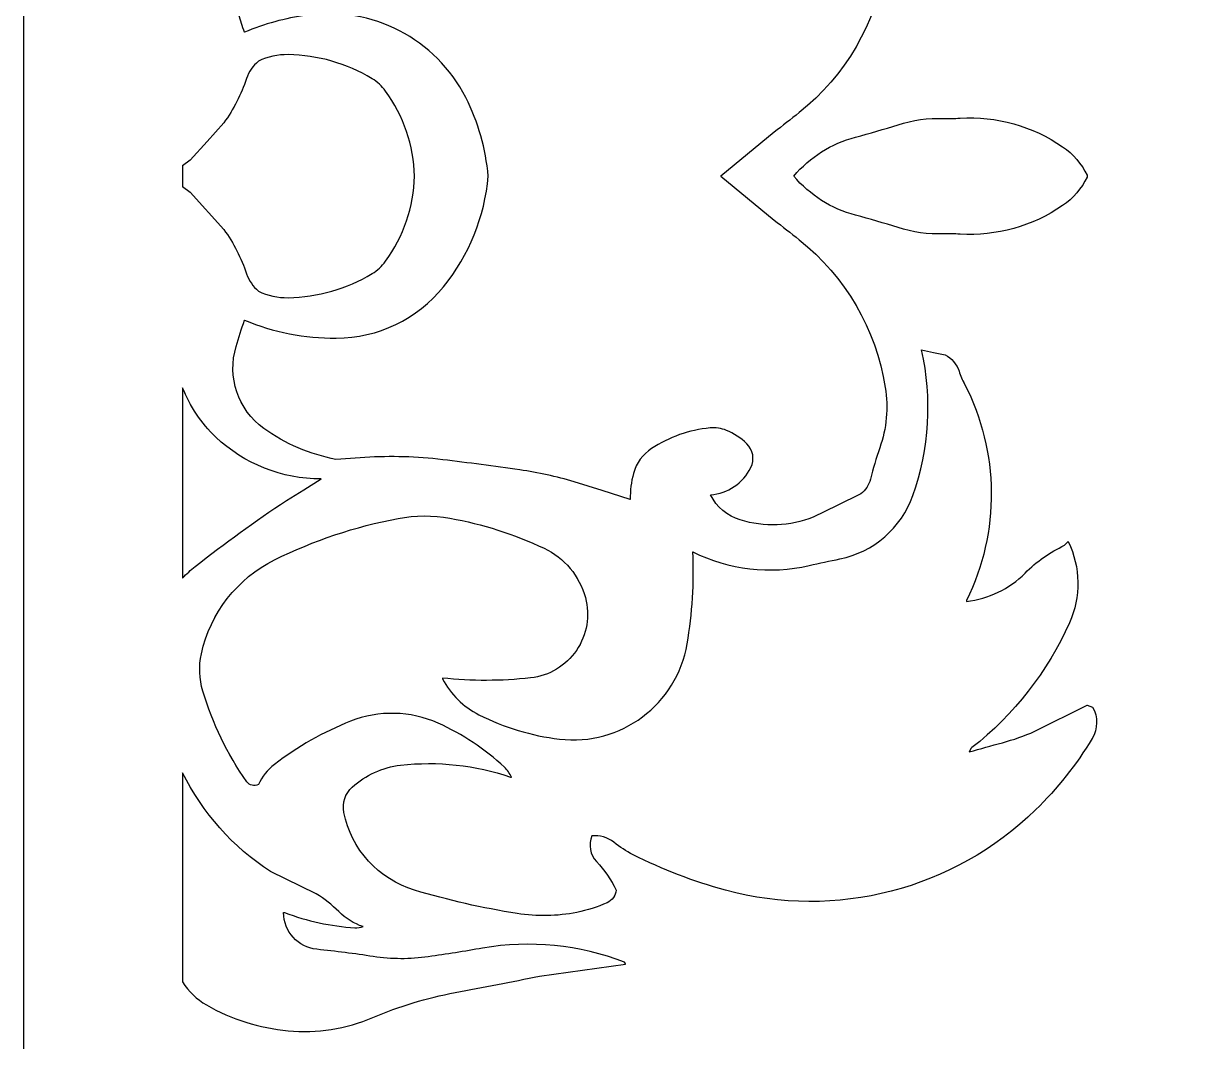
# Model space of a CAD drawing. Header units: centimetres. Extents: x -9.2 to 7.1, y -14.1 to 13.9.
# Drawn here: x -9.178 to -5.498, y -2.823 to 0.384 of the extents above; entities that cross this region are included whole.
import ezdxf

# ---------------------------------------------------------------- set-up
doc = ezdxf.new("R2010")
doc.units = ezdxf.units.CM
doc.header["$MEASUREMENT"] = 0
doc.layers.add('layer 1', color=7, linetype='Continuous')

msp = doc.modelspace()

# ---------------------------------------------------------------- linework, layer by layer
at = {"layer": 'layer 1', "color": 177}
for points, knots in [([(-9.17793, 13.91214), (-9.17793, 13.91214), (-1.81724, 13.91214), (-1.81724, 13.91214), (-1.81724, 13.91214), (-1.81724, 13.91214), (-1.81724, -14.10717), (-1.81724, -14.10717), (-1.81724, -14.10717), (-1.81724, -14.10717), (-9.17793, -14.10717), (-9.17793, -14.10717), (-9.17793, -14.10717), (-9.17793, -14.10717), (-9.17793, 13.91214), (-9.17793, 13.91214)], [0, 0, 0, 0, 0.2, 0.2, 0.2, 0.2, 0.4, 0.4, 0.4, 0.4, 0.6, 0.6, 0.6, 0.6, 1, 1, 1, 1]), ([(-7.71354, -0.09752), (-7.72456, -0.22491), (-7.77351, -0.34613), (-7.854, -0.44548), (-7.854, -0.44548), (-7.93668, -0.54756), (-8.06094, -0.60714), (-8.19231, -0.60777), (-8.19231, -0.60777), (-8.29157, -0.60824), (-8.38996, -0.58882), (-8.48161, -0.5507), (-8.48161, -0.5507), (-8.49043, -0.57832), (-8.49907, -0.60602), (-8.50752, -0.63377), (-8.50752, -0.63377), (-8.53669, -0.72952), (-8.50178, -0.83312), (-8.42053, -0.8916), (-8.42053, -0.8916), (-8.3528, -0.94036), (-8.27522, -0.97367), (-8.19321, -0.98918), (-8.19321, -0.98918), (-8.19321, -0.98918), (-8.1476, -0.98623), (-8.1476, -0.98623), (-8.1476, -0.98623), (-8.1476, -0.98623), (-8.10199, -0.98329), (-8.10199, -0.98329), (-8.10199, -0.98329), (-8.02028, -0.97809), (-7.93826, -0.98044), (-7.85699, -0.99028), (-7.85699, -0.99028), (-7.77587, -1.00011), (-7.69488, -1.01078), (-7.61399, -1.02232), (-7.61399, -1.02232), (-7.55607, -1.03057), (-7.49885, -1.0431), (-7.4428, -1.0598), (-7.4428, -1.0598), (-7.4428, -1.0598), (-7.35451, -1.08775), (-7.35451, -1.08775), (-7.35451, -1.08775), (-7.35451, -1.08775), (-7.26622, -1.11571), (-7.26622, -1.11571), (-7.26622, -1.11571), (-7.26668, -1.08789), (-7.26316, -1.06014), (-7.25578, -1.03333), (-7.25578, -1.03333), (-7.24693, -1.00121), (-7.22669, -0.97338), (-7.19885, -0.95507), (-7.19885, -0.95507), (-7.14364, -0.91878), (-7.08037, -0.89656), (-7.01461, -0.89037), (-7.01461, -0.89037), (-6.99709, -0.88871), (-6.97941, -0.89132), (-6.96312, -0.89794), (-6.96312, -0.89794), (-6.93927, -0.90763), (-6.91753, -0.92185), (-6.89912, -0.93981), (-6.89912, -0.93981), (-6.87893, -0.95946), (-6.87376, -0.98994), (-6.88628, -1.01518), (-6.88628, -1.01518), (-6.91054, -1.06407), (-6.95874, -1.09665), (-7.01314, -1.101), (-7.01314, -1.101), (-6.99402, -1.1391), (-6.96016, -1.1677), (-6.91936, -1.18013), (-6.91936, -1.18013), (-6.84392, -1.20311), (-6.76298, -1.20013), (-6.68944, -1.17162), (-6.68944, -1.17162), (-6.68944, -1.17162), (-6.61439, -1.13483), (-6.61439, -1.13483), (-6.61439, -1.13483), (-6.61439, -1.13483), (-6.53934, -1.09804), (-6.53934, -1.09804), (-6.53934, -1.09804), (-6.52465, -1.08626), (-6.51422, -1.07003), (-6.50964, -1.05177), (-6.50964, -1.05177), (-6.50128, -1.01844), (-6.49139, -0.98551), (-6.48002, -0.95308), (-6.48002, -0.95308), (-6.45861, -0.89197), (-6.45271, -0.82653), (-6.46284, -0.76258), (-6.46284, -0.76258), (-6.49192, -0.57912), (-6.58856, -0.41331), (-6.73392, -0.29768), (-6.73392, -0.29768), (-6.76011, -0.27683), (-6.78649, -0.25622), (-6.81303, -0.23583), (-6.81303, -0.23583), (-6.81303, -0.23583), (-6.8969, -0.16668), (-6.8969, -0.16668), (-6.8969, -0.16668), (-6.8969, -0.16668), (-6.98077, -0.09752), (-6.98077, -0.09752), (-6.98077, -0.09752), (-6.98077, -0.09752), (-6.81303, 0.04078), (-6.81303, 0.04078), (-6.81303, 0.04078), (-6.78648, 0.06116), (-6.76011, 0.08178), (-6.73392, 0.10262), (-6.73392, 0.10262), (-6.58858, 0.2183), (-6.49189, 0.38408), (-6.46284, 0.56753), (-6.46284, 0.56753), (-6.46218, 0.57168), (-6.46161, 0.57585), (-6.46109, 0.58001), (-6.46109, 0.58001), (-6.45356, 0.63998), (-6.46, 0.7009), (-6.48002, 0.75803), (-6.48002, 0.75803), (-6.49139, 0.79046), (-6.50128, 0.82341), (-6.50965, 0.85674), (-6.50965, 0.85674), (-6.51423, 0.87499), (-6.52465, 0.89123), (-6.53934, 0.90301), (-6.53934, 0.90301), (-6.53934, 0.90301), (-6.68944, 0.97657), (-6.68944, 0.97657), (-6.68944, 0.97657), (-6.74278, 0.99723), (-6.80003, 1.00452), (-6.85623, 0.99818), (-6.85623, 0.99818), (-6.87752, 0.99577), (-6.89864, 0.9914), (-6.91936, 0.98508), (-6.91936, 0.98508), (-6.96015, 0.97264), (-6.99404, 0.94406), (-7.01314, 0.90594), (-7.01314, 0.90594), (-6.95874, 0.90162), (-6.91057, 0.86901), (-6.88628, 0.82014), (-6.88628, 0.82014), (-6.87373, 0.7949), (-6.87894, 0.76443), (-6.89912, 0.74475), (-6.89912, 0.74475), (-6.94133, 0.70359), (-7.00138, 0.68627), (-7.05905, 0.69854), (-7.05905, 0.69854), (-7.11402, 0.71024), (-7.16561, 0.73442), (-7.20981, 0.76914), (-7.20981, 0.76914), (-7.23213, 0.78667), (-7.24824, 0.81092), (-7.25578, 0.83829), (-7.25578, 0.83829), (-7.26316, 0.8651), (-7.26668, 0.89284), (-7.26622, 0.92065), (-7.26622, 0.92065), (-7.26622, 0.92065), (-7.35451, 0.8927), (-7.35451, 0.8927), (-7.35451, 0.8927), (-7.35451, 0.8927), (-7.4428, 0.86475), (-7.4428, 0.86475), (-7.4428, 0.86475), (-7.49885, 0.84805), (-7.55607, 0.83552), (-7.61399, 0.82727), (-7.61399, 0.82727), (-7.69488, 0.81574), (-7.77587, 0.80506), (-7.85699, 0.79524), (-7.85699, 0.79524), (-7.93826, 0.78539), (-8.02028, 0.78305), (-8.10199, 0.78823), (-8.10199, 0.78823), (-8.10199, 0.78823), (-8.1476, 0.79118), (-8.1476, 0.79118), (-8.1476, 0.79118), (-8.1476, 0.79118), (-8.19321, 0.79412), (-8.19321, 0.79412), (-8.19321, 0.79412), (-8.25208, 0.78299), (-8.30918, 0.764), (-8.363, 0.73767), (-8.363, 0.73767), (-8.48407, 0.67837), (-8.54258, 0.53883), (-8.49971, 0.41101), (-8.49971, 0.41101), (-8.49354, 0.39261), (-8.48751, 0.37416), (-8.48161, 0.35567), (-8.48161, 0.35567), (-8.41883, 0.38178), (-8.35301, 0.39993), (-8.28573, 0.40969), (-8.28573, 0.40969), (-8.08019, 0.43957), (-7.87835, 0.33482), (-7.78418, 0.14971), (-7.78418, 0.14971), (-7.74499, 0.0726), (-7.72101, -0.01135), (-7.71354, -0.09752)], [0, 0, 0, 0, 0.016129, 0.016129, 0.016129, 0.016129, 0.0322581, 0.0322581, 0.0322581, 0.0322581, 0.0483871, 0.0483871, 0.0483871, 0.0483871, 0.0645161, 0.0645161, 0.0645161, 0.0645161, 0.0806452, 0.0806452, 0.0806452, 0.0806452, 0.0967742, 0.0967742, 0.0967742, 0.0967742, 0.1129032, 0.1129032, 0.1129032, 0.1129032, 0.1290323, 0.1290323, 0.1290323, 0.1290323, 0.1451613, 0.1451613, 0.1451613, 0.1451613, 0.1612903, 0.1612903, 0.1612903, 0.1612903, 0.1774194, 0.1774194, 0.1774194, 0.1774194, 0.1935484, 0.1935484, 0.1935484, 0.1935484, 0.2096774, 0.2096774, 0.2096774, 0.2096774, 0.2258065, 0.2258065, 0.2258065, 0.2258065, 0.2419355, 0.2419355, 0.2419355, 0.2419355, 0.2580645, 0.2580645, 0.2580645, 0.2580645, 0.2741935, 0.2741935, 0.2741935, 0.2741935, 0.2903226, 0.2903226, 0.2903226, 0.2903226, 0.3064516, 0.3064516, 0.3064516, 0.3064516, 0.3225806, 0.3225806, 0.3225806, 0.3225806, 0.3387097, 0.3387097, 0.3387097, 0.3387097, 0.3548387, 0.3548387, 0.3548387, 0.3548387, 0.3709677, 0.3709677, 0.3709677, 0.3709677, 0.3870968, 0.3870968, 0.3870968, 0.3870968, 0.4032258, 0.4032258, 0.4032258, 0.4032258, 0.4193548, 0.4193548, 0.4193548, 0.4193548, 0.4354839, 0.4354839, 0.4354839, 0.4354839, 0.4516129, 0.4516129, 0.4516129, 0.4516129, 0.4677419, 0.4677419, 0.4677419, 0.4677419, 0.483871, 0.483871, 0.483871, 0.483871, 0.5, 0.5, 0.5, 0.5, 0.516129, 0.516129, 0.516129, 0.516129, 0.5322581, 0.5322581, 0.5322581, 0.5322581, 0.5483871, 0.5483871, 0.5483871, 0.5483871, 0.5645161, 0.5645161, 0.5645161, 0.5645161, 0.5806452, 0.5806452, 0.5806452, 0.5806452, 0.5967742, 0.5967742, 0.5967742, 0.5967742, 0.6129032, 0.6129032, 0.6129032, 0.6129032, 0.6290323, 0.6290323, 0.6290323, 0.6290323, 0.6451613, 0.6451613, 0.6451613, 0.6451613, 0.6612903, 0.6612903, 0.6612903, 0.6612903, 0.6774194, 0.6774194, 0.6774194, 0.6774194, 0.6935484, 0.6935484, 0.6935484, 0.6935484, 0.7096774, 0.7096774, 0.7096774, 0.7096774, 0.7258065, 0.7258065, 0.7258065, 0.7258065, 0.7419355, 0.7419355, 0.7419355, 0.7419355, 0.7580645, 0.7580645, 0.7580645, 0.7580645, 0.7741935, 0.7741935, 0.7741935, 0.7741935, 0.7903226, 0.7903226, 0.7903226, 0.7903226, 0.8064516, 0.8064516, 0.8064516, 0.8064516, 0.8225806, 0.8225806, 0.8225806, 0.8225806, 0.8387097, 0.8387097, 0.8387097, 0.8387097, 0.8548387, 0.8548387, 0.8548387, 0.8548387, 0.8709677, 0.8709677, 0.8709677, 0.8709677, 0.8870968, 0.8870968, 0.8870968, 0.8870968, 0.9032258, 0.9032258, 0.9032258, 0.9032258, 0.9193548, 0.9193548, 0.9193548, 0.9193548, 0.9354839, 0.9354839, 0.9354839, 0.9354839, 0.9516129, 0.9516129, 0.9516129, 0.9516129, 0.9677419, 0.9677419, 0.9677419, 0.9677419, 1, 1, 1, 1]), ([(-8.67611, -0.12995), (-8.67611, -0.12995), (-8.67611, -0.06509), (-8.67611, -0.06509), (-8.67611, -0.06509), (-8.67611, -0.06509), (-8.65229, -0.04749), (-8.65229, -0.04749), (-8.65229, -0.04749), (-8.65229, -0.04749), (-8.59932, 0.01137), (-8.59932, 0.01137), (-8.59932, 0.01137), (-8.59932, 0.01137), (-8.54636, 0.07021), (-8.54636, 0.07021), (-8.54636, 0.07021), (-8.51595, 0.11307), (-8.49181, 0.16007), (-8.47473, 0.20977), (-8.47473, 0.20977), (-8.46743, 0.23101), (-8.45457, 0.24987), (-8.43747, 0.26445), (-8.43747, 0.26445), (-8.40825, 0.27846), (-8.37619, 0.28552), (-8.34378, 0.28505), (-8.34378, 0.28505), (-8.25046, 0.28372), (-8.15921, 0.25759), (-8.07932, 0.20934), (-8.07932, 0.20934), (-8.06276, 0.19933), (-8.04836, 0.18614), (-8.03696, 0.17052), (-8.03696, 0.17052), (-7.98003, 0.09252), (-7.94832, -0.00098), (-7.94602, -0.09752), (-7.94602, -0.09752), (-7.94831, -0.19407), (-7.98004, -0.28755), (-8.03696, -0.36557), (-8.03696, -0.36557), (-8.04836, -0.38118), (-8.06276, -0.39438), (-8.07932, -0.40439), (-8.07932, -0.40439), (-8.15919, -0.45263), (-8.25042, -0.47875), (-8.34373, -0.48011), (-8.34373, -0.48011), (-8.37615, -0.48058), (-8.40823, -0.47352), (-8.43747, -0.45946), (-8.43747, -0.45946), (-8.45444, -0.44502), (-8.46723, -0.42628), (-8.47448, -0.4052), (-8.47448, -0.4052), (-8.49164, -0.35538), (-8.51585, -0.30824), (-8.54636, -0.26527), (-8.54636, -0.26527), (-8.54636, -0.26527), (-8.65229, -0.14756), (-8.65229, -0.14756), (-8.65229, -0.14756), (-8.65229, -0.14756), (-8.67611, -0.12995), (-8.67611, -0.12995)], [0, 0, 0, 0, 0.0526316, 0.0526316, 0.0526316, 0.0526316, 0.1052632, 0.1052632, 0.1052632, 0.1052632, 0.1578947, 0.1578947, 0.1578947, 0.1578947, 0.2105263, 0.2105263, 0.2105263, 0.2105263, 0.2631579, 0.2631579, 0.2631579, 0.2631579, 0.3157895, 0.3157895, 0.3157895, 0.3157895, 0.3684211, 0.3684211, 0.3684211, 0.3684211, 0.4210526, 0.4210526, 0.4210526, 0.4210526, 0.4736842, 0.4736842, 0.4736842, 0.4736842, 0.5263158, 0.5263158, 0.5263158, 0.5263158, 0.5789474, 0.5789474, 0.5789474, 0.5789474, 0.6315789, 0.6315789, 0.6315789, 0.6315789, 0.6842105, 0.6842105, 0.6842105, 0.6842105, 0.7368421, 0.7368421, 0.7368421, 0.7368421, 0.7894737, 0.7894737, 0.7894737, 0.7894737, 0.8421053, 0.8421053, 0.8421053, 0.8421053, 0.8947368, 0.8947368, 0.8947368, 0.8947368, 1, 1, 1, 1]), ([(-6.75123, -0.09752), (-6.70026, -0.1573), (-6.63232, -0.20011), (-6.55639, -0.22028), (-6.55639, -0.22028), (-6.51145, -0.23222), (-6.46681, -0.24528), (-6.42251, -0.25944), (-6.42251, -0.25944), (-6.37614, -0.27427), (-6.32759, -0.28101), (-6.27895, -0.27937), (-6.27895, -0.27937), (-6.26167, -0.2788), (-6.24439, -0.27903), (-6.22714, -0.28007), (-6.22714, -0.28007), (-6.11236, -0.287), (-5.99863, -0.25535), (-5.90397, -0.19008), (-5.90397, -0.19008), (-5.87102, -0.16737), (-5.84457, -0.1365), (-5.82719, -0.10045), (-5.82719, -0.10045), (-5.82719, -0.10045), (-5.82719, -0.09899), (-5.82719, -0.09899), (-5.82719, -0.09899), (-5.82719, -0.09899), (-5.82719, -0.09752), (-5.82719, -0.09752), (-5.82719, -0.09752), (-5.82719, -0.09752), (-5.82719, -0.09604), (-5.82719, -0.09604), (-5.82719, -0.09604), (-5.82719, -0.09604), (-5.82719, -0.09458), (-5.82719, -0.09458), (-5.82719, -0.09458), (-5.84457, -0.05854), (-5.87102, -0.02766), (-5.90397, -0.00496), (-5.90397, -0.00496), (-5.99864, 0.06029), (-6.11237, 0.09197), (-6.22715, 0.08502), (-6.22715, 0.08502), (-6.24439, 0.08398), (-6.26168, 0.08375), (-6.27895, 0.08433), (-6.27895, 0.08433), (-6.32759, 0.08596), (-6.37614, 0.07922), (-6.42251, 0.0644), (-6.42251, 0.0644), (-6.46681, 0.05023), (-6.51145, 0.03717), (-6.55639, 0.02523), (-6.55639, 0.02523), (-6.63232, 0.00505), (-6.70026, -0.03774), (-6.75123, -0.09752)], [0, 0, 0, 0, 0.0588235, 0.0588235, 0.0588235, 0.0588235, 0.1176471, 0.1176471, 0.1176471, 0.1176471, 0.1764706, 0.1764706, 0.1764706, 0.1764706, 0.2352941, 0.2352941, 0.2352941, 0.2352941, 0.2941176, 0.2941176, 0.2941176, 0.2941176, 0.3529412, 0.3529412, 0.3529412, 0.3529412, 0.4117647, 0.4117647, 0.4117647, 0.4117647, 0.4705882, 0.4705882, 0.4705882, 0.4705882, 0.5294118, 0.5294118, 0.5294118, 0.5294118, 0.5882353, 0.5882353, 0.5882353, 0.5882353, 0.6470588, 0.6470588, 0.6470588, 0.6470588, 0.7058824, 0.7058824, 0.7058824, 0.7058824, 0.7647059, 0.7647059, 0.7647059, 0.7647059, 0.8235294, 0.8235294, 0.8235294, 0.8235294, 0.8823529, 0.8823529, 0.8823529, 0.8823529, 1, 1, 1, 1]), ([(-6.34807, -0.64488), (-6.31418, -0.79714), (-6.3238, -0.95593), (-6.37579, -1.10301), (-6.37579, -1.10301), (-6.41194, -1.20537), (-6.49936, -1.2812), (-6.60576, -1.30268), (-6.60576, -1.30268), (-6.63793, -1.30916), (-6.67, -1.31609), (-6.70198, -1.32346), (-6.70198, -1.32346), (-6.8256, -1.35198), (-6.95536, -1.33676), (-7.06906, -1.28048), (-7.06906, -1.28048), (-7.06447, -1.37727), (-7.07037, -1.47428), (-7.08666, -1.56978), (-7.08666, -1.56978), (-7.11917, -1.76095), (-7.29626, -1.89299), (-7.48881, -1.8701), (-7.48881, -1.8701), (-7.57729, -1.85954), (-7.66325, -1.83352), (-7.74273, -1.79326), (-7.74273, -1.79326), (-7.79172, -1.76846), (-7.83187, -1.72914), (-7.85773, -1.68071), (-7.85773, -1.68071), (-7.85773, -1.68071), (-7.85773, -1.67924), (-7.85773, -1.67924), (-7.85773, -1.67924), (-7.85773, -1.67924), (-7.85773, -1.67776), (-7.85773, -1.67776), (-7.85773, -1.67776), (-7.76542, -1.68766), (-7.67232, -1.68755), (-7.58002, -1.67741), (-7.58002, -1.67741), (-7.52151, -1.67092), (-7.46874, -1.63919), (-7.43559, -1.59055), (-7.43559, -1.59055), (-7.40243, -1.5419), (-7.39211, -1.48153), (-7.40747, -1.4247), (-7.40747, -1.4247), (-7.42594, -1.35622), (-7.47353, -1.29936), (-7.53771, -1.26918), (-7.53771, -1.26918), (-7.63198, -1.22482), (-7.73164, -1.19301), (-7.83419, -1.17455), (-7.83419, -1.17455), (-7.88809, -1.16485), (-7.94329, -1.16508), (-7.99711, -1.17522), (-7.99711, -1.17522), (-8.13231, -1.20069), (-8.26334, -1.24462), (-8.38656, -1.3058), (-8.38656, -1.3058), (-8.50425, -1.36426), (-8.589, -1.47286), (-8.61698, -1.60126), (-8.61698, -1.60126), (-8.6255, -1.64036), (-8.62397, -1.68094), (-8.61253, -1.71929), (-8.61253, -1.71929), (-8.58216, -1.82109), (-8.53548, -1.91726), (-8.47428, -2.00409), (-8.47428, -2.00409), (-8.46598, -2.01587), (-8.45031, -2.01977), (-8.43747, -2.01324), (-8.43747, -2.01324), (-8.42589, -1.98854), (-8.40857, -1.96693), (-8.38699, -1.95022), (-8.38699, -1.95022), (-8.31387, -1.89364), (-8.2331, -1.84769), (-8.14711, -1.81372), (-8.14711, -1.81372), (-8.05807, -1.77854), (-7.95855, -1.78077), (-7.87115, -1.81984), (-7.87115, -1.81984), (-7.79446, -1.85414), (-7.72398, -1.90101), (-7.66266, -1.95846), (-7.66266, -1.95846), (-7.65318, -1.96733), (-7.64548, -1.97793), (-7.63995, -1.98969), (-7.63995, -1.98969), (-7.63995, -1.98969), (-7.64143, -1.98969), (-7.64143, -1.98969), (-7.64143, -1.98969), (-7.64143, -1.98969), (-7.64291, -1.98969), (-7.64291, -1.98969), (-7.64291, -1.98969), (-7.75435, -1.95153), (-7.87285, -1.93873), (-7.98988, -1.95219), (-7.98988, -1.95219), (-8.04653, -1.95871), (-8.0997, -1.98277), (-8.14198, -2.02105), (-8.14198, -2.02105), (-8.16419, -2.04117), (-8.17419, -2.07145), (-8.16829, -2.10081), (-8.16829, -2.10081), (-8.14488, -2.21743), (-8.05918, -2.31159), (-7.94524, -2.34569), (-7.94524, -2.34569), (-7.83935, -2.37742), (-7.73147, -2.40202), (-7.6223, -2.41933), (-7.6223, -2.41933), (-7.55988, -2.42923), (-7.49621, -2.428), (-7.43422, -2.41565), (-7.43422, -2.41565), (-7.40139, -2.40911), (-7.36939, -2.39888), (-7.33885, -2.38514), (-7.33885, -2.38514), (-7.32301, -2.37802), (-7.31217, -2.36303), (-7.31036, -2.34576), (-7.31036, -2.34576), (-7.32602, -2.31246), (-7.34693, -2.28191), (-7.37233, -2.25531), (-7.37233, -2.25531), (-7.39279, -2.23389), (-7.39849, -2.20232), (-7.38689, -2.17509), (-7.38689, -2.17509), (-7.36215, -2.17237), (-7.33731, -2.17952), (-7.31781, -2.19498), (-7.31781, -2.19498), (-7.29898, -2.20991), (-7.27875, -2.22296), (-7.2574, -2.23395), (-7.2574, -2.23395), (-7.1643, -2.28094), (-7.06671, -2.31841), (-6.96606, -2.34576), (-6.96606, -2.34576), (-6.6184, -2.4402), (-6.24703, -2.34413), (-5.98904, -2.09268), (-5.98904, -2.09268), (-5.92043, -2.02574), (-5.86064, -1.95036), (-5.81107, -1.86831), (-5.81107, -1.86831), (-5.79269, -1.83788), (-5.7921, -1.79996), (-5.80952, -1.76898), (-5.80952, -1.76898), (-5.80952, -1.76898), (-5.81835, -1.76604), (-5.81835, -1.76604), (-5.81835, -1.76604), (-5.81835, -1.76604), (-5.82719, -1.76309), (-5.82719, -1.76309), (-5.82719, -1.76309), (-5.82719, -1.76309), (-5.99198, -1.84549), (-5.99198, -1.84549), (-5.99198, -1.84549), (-6.02497, -1.86006), (-6.05905, -1.87203), (-6.0939, -1.8813), (-6.0939, -1.8813), (-6.12869, -1.89056), (-6.16338, -1.90021), (-6.19797, -1.91024), (-6.19797, -1.91024), (-6.19797, -1.91024), (-6.19211, -1.89846), (-6.19211, -1.89846), (-6.19211, -1.89846), (-6.19126, -1.89806), (-6.19046, -1.89757), (-6.18972, -1.89699), (-6.18972, -1.89699), (-6.05693, -1.79286), (-5.95152, -1.65803), (-5.88254, -1.50401), (-5.88254, -1.50401), (-5.84598, -1.42234), (-5.84723, -1.32877), (-5.88605, -1.24812), (-5.88605, -1.24812), (-5.88605, -1.24812), (-5.89781, -1.25989), (-5.89781, -1.25989), (-5.89781, -1.25989), (-5.94417, -1.28153), (-5.98633, -1.31115), (-6.0224, -1.34744), (-6.0224, -1.34744), (-6.07192, -1.39725), (-6.13701, -1.42866), (-6.20682, -1.43645), (-6.20682, -1.43645), (-6.20682, -1.43645), (-6.20682, -1.43499), (-6.20682, -1.43499), (-6.20682, -1.43499), (-6.20682, -1.43499), (-6.20682, -1.43352), (-6.20682, -1.43352), (-6.20682, -1.43352), (-6.10065, -1.21823), (-6.1029, -0.96554), (-6.21306, -0.75226), (-6.21306, -0.75226), (-6.21983, -0.73914), (-6.2256, -0.72551), (-6.23029, -0.71149), (-6.23029, -0.71149), (-6.23778, -0.68914), (-6.2536, -0.67054), (-6.27449, -0.65959), (-6.27449, -0.65959), (-6.27449, -0.65959), (-6.31128, -0.65223), (-6.31128, -0.65223), (-6.31128, -0.65223), (-6.31128, -0.65223), (-6.34807, -0.64488), (-6.34807, -0.64488)], [0, 0, 0, 0, 0.015625, 0.015625, 0.015625, 0.015625, 0.03125, 0.03125, 0.03125, 0.03125, 0.046875, 0.046875, 0.046875, 0.046875, 0.0625, 0.0625, 0.0625, 0.0625, 0.078125, 0.078125, 0.078125, 0.078125, 0.09375, 0.09375, 0.09375, 0.09375, 0.109375, 0.109375, 0.109375, 0.109375, 0.125, 0.125, 0.125, 0.125, 0.140625, 0.140625, 0.140625, 0.140625, 0.15625, 0.15625, 0.15625, 0.15625, 0.171875, 0.171875, 0.171875, 0.171875, 0.1875, 0.1875, 0.1875, 0.1875, 0.203125, 0.203125, 0.203125, 0.203125, 0.21875, 0.21875, 0.21875, 0.21875, 0.234375, 0.234375, 0.234375, 0.234375, 0.25, 0.25, 0.25, 0.25, 0.265625, 0.265625, 0.265625, 0.265625, 0.28125, 0.28125, 0.28125, 0.28125, 0.296875, 0.296875, 0.296875, 0.296875, 0.3125, 0.3125, 0.3125, 0.3125, 0.328125, 0.328125, 0.328125, 0.328125, 0.34375, 0.34375, 0.34375, 0.34375, 0.359375, 0.359375, 0.359375, 0.359375, 0.375, 0.375, 0.375, 0.375, 0.390625, 0.390625, 0.390625, 0.390625, 0.40625, 0.40625, 0.40625, 0.40625, 0.421875, 0.421875, 0.421875, 0.421875, 0.4375, 0.4375, 0.4375, 0.4375, 0.453125, 0.453125, 0.453125, 0.453125, 0.46875, 0.46875, 0.46875, 0.46875, 0.484375, 0.484375, 0.484375, 0.484375, 0.5, 0.5, 0.5, 0.5, 0.515625, 0.515625, 0.515625, 0.515625, 0.53125, 0.53125, 0.53125, 0.53125, 0.546875, 0.546875, 0.546875, 0.546875, 0.5625, 0.5625, 0.5625, 0.5625, 0.578125, 0.578125, 0.578125, 0.578125, 0.59375, 0.59375, 0.59375, 0.59375, 0.609375, 0.609375, 0.609375, 0.609375, 0.625, 0.625, 0.625, 0.625, 0.640625, 0.640625, 0.640625, 0.640625, 0.65625, 0.65625, 0.65625, 0.65625, 0.671875, 0.671875, 0.671875, 0.671875, 0.6875, 0.6875, 0.6875, 0.6875, 0.703125, 0.703125, 0.703125, 0.703125, 0.71875, 0.71875, 0.71875, 0.71875, 0.734375, 0.734375, 0.734375, 0.734375, 0.75, 0.75, 0.75, 0.75, 0.765625, 0.765625, 0.765625, 0.765625, 0.78125, 0.78125, 0.78125, 0.78125, 0.796875, 0.796875, 0.796875, 0.796875, 0.8125, 0.8125, 0.8125, 0.8125, 0.828125, 0.828125, 0.828125, 0.828125, 0.84375, 0.84375, 0.84375, 0.84375, 0.859375, 0.859375, 0.859375, 0.859375, 0.875, 0.875, 0.875, 0.875, 0.890625, 0.890625, 0.890625, 0.890625, 0.90625, 0.90625, 0.90625, 0.90625, 0.921875, 0.921875, 0.921875, 0.921875, 0.9375, 0.9375, 0.9375, 0.9375, 0.953125, 0.953125, 0.953125, 0.953125, 0.96875, 0.96875, 0.96875, 0.96875, 1, 1, 1, 1]), ([(-8.67611, -1.36304), (-8.67611, -1.36304), (-8.67611, -0.76386), (-8.67611, -0.76386), (-8.67611, -0.76386), (-8.6533, -0.82201), (-8.61788, -0.87518), (-8.57153, -0.91912), (-8.57153, -0.91912), (-8.48213, -1.0039), (-8.3635, -1.05114), (-8.24029, -1.05096), (-8.24029, -1.05096), (-8.24029, -1.05096), (-8.29473, -1.08481), (-8.29473, -1.08481), (-8.29473, -1.08481), (-8.29473, -1.08481), (-8.34918, -1.11865), (-8.34918, -1.11865), (-8.34918, -1.11865), (-8.4477, -1.18402), (-8.54357, -1.25331), (-8.63655, -1.32632), (-8.63655, -1.32632), (-8.65084, -1.33754), (-8.66404, -1.34983), (-8.67611, -1.36304)], [0, 0, 0, 0, 0.125, 0.125, 0.125, 0.125, 0.25, 0.25, 0.25, 0.25, 0.375, 0.375, 0.375, 0.375, 0.5, 0.5, 0.5, 0.5, 0.625, 0.625, 0.625, 0.625, 0.75, 0.75, 0.75, 0.75, 1, 1, 1, 1]), ([(-8.67611, -2.63471), (-8.67611, -2.63471), (-8.67611, -1.97575), (-8.67611, -1.97575), (-8.67611, -1.97575), (-8.61398, -2.10188), (-8.51858, -2.20976), (-8.39921, -2.28691), (-8.39921, -2.28691), (-8.39921, -2.28691), (-8.25501, -2.35754), (-8.25501, -2.35754), (-8.25501, -2.35754), (-8.22927, -2.37312), (-8.20553, -2.39181), (-8.18433, -2.41317), (-8.18433, -2.41317), (-8.16292, -2.43473), (-8.13672, -2.45097), (-8.10788, -2.46054), (-8.10788, -2.46054), (-8.11605, -2.46344), (-8.12473, -2.46464), (-8.13339, -2.46407), (-8.13339, -2.46407), (-8.20923, -2.4591), (-8.28389, -2.44303), (-8.35507, -2.41639), (-8.35507, -2.41639), (-8.35507, -2.41639), (-8.35653, -2.41639), (-8.35653, -2.41639), (-8.35653, -2.41639), (-8.35653, -2.41639), (-8.35801, -2.41639), (-8.35801, -2.41639), (-8.35801, -2.41639), (-8.35783, -2.47592), (-8.31277, -2.52583), (-8.25356, -2.53194), (-8.25356, -2.53194), (-8.19403, -2.53812), (-8.13466, -2.5457), (-8.0755, -2.55469), (-8.0755, -2.55469), (-8.01811, -2.56342), (-7.95973, -2.5637), (-7.90227, -2.55551), (-7.90227, -2.55551), (-7.84509, -2.54736), (-7.78805, -2.53826), (-7.73118, -2.52821), (-7.73118, -2.52821), (-7.5808, -2.50218), (-7.42628, -2.51745), (-7.28389, -2.57236), (-7.28389, -2.57236), (-7.28389, -2.57236), (-7.28241, -2.5753), (-7.28241, -2.5753), (-7.28241, -2.5753), (-7.28241, -2.5753), (-7.28093, -2.57825), (-7.28093, -2.57825), (-7.28093, -2.57825), (-7.28093, -2.57825), (-7.4163, -2.59737), (-7.4163, -2.59737), (-7.4163, -2.59737), (-7.4163, -2.59737), (-7.55166, -2.61649), (-7.55166, -2.61649), (-7.55166, -2.61649), (-7.64027, -2.63414), (-7.72895, -2.65136), (-7.81772, -2.66815), (-7.81772, -2.66815), (-7.90674, -2.68498), (-7.99371, -2.71132), (-8.07711, -2.74672), (-8.07711, -2.74672), (-8.16122, -2.78242), (-8.25282, -2.79672), (-8.3438, -2.78839), (-8.3438, -2.78839), (-8.43445, -2.78009), (-8.52222, -2.7524), (-8.60123, -2.7072), (-8.60123, -2.7072), (-8.63226, -2.68945), (-8.65783, -2.66437), (-8.67611, -2.63471)], [0, 0, 0, 0, 0.0416667, 0.0416667, 0.0416667, 0.0416667, 0.0833333, 0.0833333, 0.0833333, 0.0833333, 0.125, 0.125, 0.125, 0.125, 0.1666667, 0.1666667, 0.1666667, 0.1666667, 0.2083333, 0.2083333, 0.2083333, 0.2083333, 0.25, 0.25, 0.25, 0.25, 0.2916667, 0.2916667, 0.2916667, 0.2916667, 0.3333333, 0.3333333, 0.3333333, 0.3333333, 0.375, 0.375, 0.375, 0.375, 0.4166667, 0.4166667, 0.4166667, 0.4166667, 0.4583333, 0.4583333, 0.4583333, 0.4583333, 0.5, 0.5, 0.5, 0.5, 0.5416667, 0.5416667, 0.5416667, 0.5416667, 0.5833333, 0.5833333, 0.5833333, 0.5833333, 0.625, 0.625, 0.625, 0.625, 0.6666667, 0.6666667, 0.6666667, 0.6666667, 0.7083333, 0.7083333, 0.7083333, 0.7083333, 0.75, 0.75, 0.75, 0.75, 0.7916667, 0.7916667, 0.7916667, 0.7916667, 0.8333333, 0.8333333, 0.8333333, 0.8333333, 0.875, 0.875, 0.875, 0.875, 0.9166667, 0.9166667, 0.9166667, 0.9166667, 1, 1, 1, 1])]:
    msp.add_open_spline(points, degree=3, knots=knots, dxfattribs=at)
at = {"layer": 'layer 1', "color": 177, "lineweight": 9}
for points, knots in [([(-9.17793, 13.91214), (-9.17793, 13.91214), (-1.81724, 13.91214), (-1.81724, 13.91214), (-1.81724, 13.91214), (-1.81724, 13.91214), (-1.81724, -14.10717), (-1.81724, -14.10717), (-1.81724, -14.10717), (-1.81724, -14.10717), (-9.17793, -14.10717), (-9.17793, -14.10717), (-9.17793, -14.10717), (-9.17793, -14.10717), (-9.17793, 13.91214), (-9.17793, 13.91214)], [0, 0, 0, 0, 0.2, 0.2, 0.2, 0.2, 0.4, 0.4, 0.4, 0.4, 0.6, 0.6, 0.6, 0.6, 1, 1, 1, 1]), ([(-7.71354, -0.09752), (-7.72456, -0.22491), (-7.77351, -0.34613), (-7.854, -0.44548), (-7.854, -0.44548), (-7.93668, -0.54756), (-8.06094, -0.60714), (-8.19231, -0.60777), (-8.19231, -0.60777), (-8.29157, -0.60824), (-8.38996, -0.58882), (-8.48161, -0.5507), (-8.48161, -0.5507), (-8.49043, -0.57832), (-8.49907, -0.60602), (-8.50752, -0.63377), (-8.50752, -0.63377), (-8.53669, -0.72952), (-8.50178, -0.83312), (-8.42053, -0.8916), (-8.42053, -0.8916), (-8.3528, -0.94036), (-8.27522, -0.97367), (-8.19321, -0.98918), (-8.19321, -0.98918), (-8.19321, -0.98918), (-8.1476, -0.98623), (-8.1476, -0.98623), (-8.1476, -0.98623), (-8.1476, -0.98623), (-8.10199, -0.98329), (-8.10199, -0.98329), (-8.10199, -0.98329), (-8.02028, -0.97809), (-7.93826, -0.98044), (-7.85699, -0.99028), (-7.85699, -0.99028), (-7.77587, -1.00011), (-7.69488, -1.01078), (-7.61399, -1.02232), (-7.61399, -1.02232), (-7.55607, -1.03057), (-7.49885, -1.0431), (-7.4428, -1.0598), (-7.4428, -1.0598), (-7.4428, -1.0598), (-7.35451, -1.08775), (-7.35451, -1.08775), (-7.35451, -1.08775), (-7.35451, -1.08775), (-7.26622, -1.11571), (-7.26622, -1.11571), (-7.26622, -1.11571), (-7.26668, -1.08789), (-7.26316, -1.06014), (-7.25578, -1.03333), (-7.25578, -1.03333), (-7.24693, -1.00121), (-7.22669, -0.97338), (-7.19885, -0.95507), (-7.19885, -0.95507), (-7.14364, -0.91878), (-7.08037, -0.89656), (-7.01461, -0.89037), (-7.01461, -0.89037), (-6.99709, -0.88871), (-6.97941, -0.89132), (-6.96312, -0.89794), (-6.96312, -0.89794), (-6.93927, -0.90763), (-6.91753, -0.92185), (-6.89912, -0.93981), (-6.89912, -0.93981), (-6.87893, -0.95946), (-6.87376, -0.98994), (-6.88628, -1.01518), (-6.88628, -1.01518), (-6.91054, -1.06407), (-6.95874, -1.09665), (-7.01314, -1.101), (-7.01314, -1.101), (-6.99402, -1.1391), (-6.96016, -1.1677), (-6.91936, -1.18013), (-6.91936, -1.18013), (-6.84392, -1.20311), (-6.76298, -1.20013), (-6.68944, -1.17162), (-6.68944, -1.17162), (-6.68944, -1.17162), (-6.61439, -1.13483), (-6.61439, -1.13483), (-6.61439, -1.13483), (-6.61439, -1.13483), (-6.53934, -1.09804), (-6.53934, -1.09804), (-6.53934, -1.09804), (-6.52465, -1.08626), (-6.51422, -1.07003), (-6.50964, -1.05177), (-6.50964, -1.05177), (-6.50128, -1.01844), (-6.49139, -0.98551), (-6.48002, -0.95308), (-6.48002, -0.95308), (-6.45861, -0.89197), (-6.45271, -0.82653), (-6.46284, -0.76258), (-6.46284, -0.76258), (-6.49192, -0.57912), (-6.58856, -0.41331), (-6.73392, -0.29768), (-6.73392, -0.29768), (-6.76011, -0.27683), (-6.78649, -0.25622), (-6.81303, -0.23583), (-6.81303, -0.23583), (-6.81303, -0.23583), (-6.8969, -0.16668), (-6.8969, -0.16668), (-6.8969, -0.16668), (-6.8969, -0.16668), (-6.98077, -0.09752), (-6.98077, -0.09752), (-6.98077, -0.09752), (-6.98077, -0.09752), (-6.81303, 0.04078), (-6.81303, 0.04078), (-6.81303, 0.04078), (-6.78648, 0.06116), (-6.76011, 0.08178), (-6.73392, 0.10262), (-6.73392, 0.10262), (-6.58858, 0.2183), (-6.49189, 0.38408), (-6.46284, 0.56753), (-6.46284, 0.56753), (-6.46218, 0.57168), (-6.46161, 0.57585), (-6.46109, 0.58001), (-6.46109, 0.58001), (-6.45356, 0.63998), (-6.46, 0.7009), (-6.48002, 0.75803), (-6.48002, 0.75803), (-6.49139, 0.79046), (-6.50128, 0.82341), (-6.50965, 0.85674), (-6.50965, 0.85674), (-6.51423, 0.87499), (-6.52465, 0.89123), (-6.53934, 0.90301), (-6.53934, 0.90301), (-6.53934, 0.90301), (-6.68944, 0.97657), (-6.68944, 0.97657), (-6.68944, 0.97657), (-6.74278, 0.99723), (-6.80003, 1.00452), (-6.85623, 0.99818), (-6.85623, 0.99818), (-6.87752, 0.99577), (-6.89864, 0.9914), (-6.91936, 0.98508), (-6.91936, 0.98508), (-6.96015, 0.97264), (-6.99404, 0.94406), (-7.01314, 0.90594), (-7.01314, 0.90594), (-6.95874, 0.90162), (-6.91057, 0.86901), (-6.88628, 0.82014), (-6.88628, 0.82014), (-6.87373, 0.7949), (-6.87894, 0.76443), (-6.89912, 0.74475), (-6.89912, 0.74475), (-6.94133, 0.70359), (-7.00138, 0.68627), (-7.05905, 0.69854), (-7.05905, 0.69854), (-7.11402, 0.71024), (-7.16561, 0.73442), (-7.20981, 0.76914), (-7.20981, 0.76914), (-7.23213, 0.78667), (-7.24824, 0.81092), (-7.25578, 0.83829), (-7.25578, 0.83829), (-7.26316, 0.8651), (-7.26668, 0.89284), (-7.26622, 0.92065), (-7.26622, 0.92065), (-7.26622, 0.92065), (-7.35451, 0.8927), (-7.35451, 0.8927), (-7.35451, 0.8927), (-7.35451, 0.8927), (-7.4428, 0.86475), (-7.4428, 0.86475), (-7.4428, 0.86475), (-7.49885, 0.84805), (-7.55607, 0.83552), (-7.61399, 0.82727), (-7.61399, 0.82727), (-7.69488, 0.81574), (-7.77587, 0.80506), (-7.85699, 0.79524), (-7.85699, 0.79524), (-7.93826, 0.78539), (-8.02028, 0.78305), (-8.10199, 0.78823), (-8.10199, 0.78823), (-8.10199, 0.78823), (-8.1476, 0.79118), (-8.1476, 0.79118), (-8.1476, 0.79118), (-8.1476, 0.79118), (-8.19321, 0.79412), (-8.19321, 0.79412), (-8.19321, 0.79412), (-8.25208, 0.78299), (-8.30918, 0.764), (-8.363, 0.73767), (-8.363, 0.73767), (-8.48407, 0.67837), (-8.54258, 0.53883), (-8.49971, 0.41101), (-8.49971, 0.41101), (-8.49354, 0.39261), (-8.48751, 0.37416), (-8.48161, 0.35567), (-8.48161, 0.35567), (-8.41883, 0.38178), (-8.35301, 0.39993), (-8.28573, 0.40969), (-8.28573, 0.40969), (-8.08019, 0.43957), (-7.87835, 0.33482), (-7.78418, 0.14971), (-7.78418, 0.14971), (-7.74499, 0.0726), (-7.72101, -0.01135), (-7.71354, -0.09752)], [0, 0, 0, 0, 0.016129, 0.016129, 0.016129, 0.016129, 0.0322581, 0.0322581, 0.0322581, 0.0322581, 0.0483871, 0.0483871, 0.0483871, 0.0483871, 0.0645161, 0.0645161, 0.0645161, 0.0645161, 0.0806452, 0.0806452, 0.0806452, 0.0806452, 0.0967742, 0.0967742, 0.0967742, 0.0967742, 0.1129032, 0.1129032, 0.1129032, 0.1129032, 0.1290323, 0.1290323, 0.1290323, 0.1290323, 0.1451613, 0.1451613, 0.1451613, 0.1451613, 0.1612903, 0.1612903, 0.1612903, 0.1612903, 0.1774194, 0.1774194, 0.1774194, 0.1774194, 0.1935484, 0.1935484, 0.1935484, 0.1935484, 0.2096774, 0.2096774, 0.2096774, 0.2096774, 0.2258065, 0.2258065, 0.2258065, 0.2258065, 0.2419355, 0.2419355, 0.2419355, 0.2419355, 0.2580645, 0.2580645, 0.2580645, 0.2580645, 0.2741935, 0.2741935, 0.2741935, 0.2741935, 0.2903226, 0.2903226, 0.2903226, 0.2903226, 0.3064516, 0.3064516, 0.3064516, 0.3064516, 0.3225806, 0.3225806, 0.3225806, 0.3225806, 0.3387097, 0.3387097, 0.3387097, 0.3387097, 0.3548387, 0.3548387, 0.3548387, 0.3548387, 0.3709677, 0.3709677, 0.3709677, 0.3709677, 0.3870968, 0.3870968, 0.3870968, 0.3870968, 0.4032258, 0.4032258, 0.4032258, 0.4032258, 0.4193548, 0.4193548, 0.4193548, 0.4193548, 0.4354839, 0.4354839, 0.4354839, 0.4354839, 0.4516129, 0.4516129, 0.4516129, 0.4516129, 0.4677419, 0.4677419, 0.4677419, 0.4677419, 0.483871, 0.483871, 0.483871, 0.483871, 0.5, 0.5, 0.5, 0.5, 0.516129, 0.516129, 0.516129, 0.516129, 0.5322581, 0.5322581, 0.5322581, 0.5322581, 0.5483871, 0.5483871, 0.5483871, 0.5483871, 0.5645161, 0.5645161, 0.5645161, 0.5645161, 0.5806452, 0.5806452, 0.5806452, 0.5806452, 0.5967742, 0.5967742, 0.5967742, 0.5967742, 0.6129032, 0.6129032, 0.6129032, 0.6129032, 0.6290323, 0.6290323, 0.6290323, 0.6290323, 0.6451613, 0.6451613, 0.6451613, 0.6451613, 0.6612903, 0.6612903, 0.6612903, 0.6612903, 0.6774194, 0.6774194, 0.6774194, 0.6774194, 0.6935484, 0.6935484, 0.6935484, 0.6935484, 0.7096774, 0.7096774, 0.7096774, 0.7096774, 0.7258065, 0.7258065, 0.7258065, 0.7258065, 0.7419355, 0.7419355, 0.7419355, 0.7419355, 0.7580645, 0.7580645, 0.7580645, 0.7580645, 0.7741935, 0.7741935, 0.7741935, 0.7741935, 0.7903226, 0.7903226, 0.7903226, 0.7903226, 0.8064516, 0.8064516, 0.8064516, 0.8064516, 0.8225806, 0.8225806, 0.8225806, 0.8225806, 0.8387097, 0.8387097, 0.8387097, 0.8387097, 0.8548387, 0.8548387, 0.8548387, 0.8548387, 0.8709677, 0.8709677, 0.8709677, 0.8709677, 0.8870968, 0.8870968, 0.8870968, 0.8870968, 0.9032258, 0.9032258, 0.9032258, 0.9032258, 0.9193548, 0.9193548, 0.9193548, 0.9193548, 0.9354839, 0.9354839, 0.9354839, 0.9354839, 0.9516129, 0.9516129, 0.9516129, 0.9516129, 0.9677419, 0.9677419, 0.9677419, 0.9677419, 1, 1, 1, 1]), ([(-8.67611, -0.12995), (-8.67611, -0.12995), (-8.67611, -0.06509), (-8.67611, -0.06509), (-8.67611, -0.06509), (-8.67611, -0.06509), (-8.65229, -0.04749), (-8.65229, -0.04749), (-8.65229, -0.04749), (-8.65229, -0.04749), (-8.59932, 0.01137), (-8.59932, 0.01137), (-8.59932, 0.01137), (-8.59932, 0.01137), (-8.54636, 0.07021), (-8.54636, 0.07021), (-8.54636, 0.07021), (-8.51595, 0.11307), (-8.49181, 0.16007), (-8.47473, 0.20977), (-8.47473, 0.20977), (-8.46743, 0.23101), (-8.45457, 0.24987), (-8.43747, 0.26445), (-8.43747, 0.26445), (-8.40825, 0.27846), (-8.37619, 0.28552), (-8.34378, 0.28505), (-8.34378, 0.28505), (-8.25046, 0.28372), (-8.15921, 0.25759), (-8.07932, 0.20934), (-8.07932, 0.20934), (-8.06276, 0.19933), (-8.04836, 0.18614), (-8.03696, 0.17052), (-8.03696, 0.17052), (-7.98003, 0.09252), (-7.94832, -0.00098), (-7.94602, -0.09752), (-7.94602, -0.09752), (-7.94831, -0.19407), (-7.98004, -0.28755), (-8.03696, -0.36557), (-8.03696, -0.36557), (-8.04836, -0.38118), (-8.06276, -0.39438), (-8.07932, -0.40439), (-8.07932, -0.40439), (-8.15919, -0.45263), (-8.25042, -0.47875), (-8.34373, -0.48011), (-8.34373, -0.48011), (-8.37615, -0.48058), (-8.40823, -0.47352), (-8.43747, -0.45946), (-8.43747, -0.45946), (-8.45444, -0.44502), (-8.46723, -0.42628), (-8.47448, -0.4052), (-8.47448, -0.4052), (-8.49164, -0.35538), (-8.51585, -0.30824), (-8.54636, -0.26527), (-8.54636, -0.26527), (-8.54636, -0.26527), (-8.65229, -0.14756), (-8.65229, -0.14756), (-8.65229, -0.14756), (-8.65229, -0.14756), (-8.67611, -0.12995), (-8.67611, -0.12995)], [0, 0, 0, 0, 0.0526316, 0.0526316, 0.0526316, 0.0526316, 0.1052632, 0.1052632, 0.1052632, 0.1052632, 0.1578947, 0.1578947, 0.1578947, 0.1578947, 0.2105263, 0.2105263, 0.2105263, 0.2105263, 0.2631579, 0.2631579, 0.2631579, 0.2631579, 0.3157895, 0.3157895, 0.3157895, 0.3157895, 0.3684211, 0.3684211, 0.3684211, 0.3684211, 0.4210526, 0.4210526, 0.4210526, 0.4210526, 0.4736842, 0.4736842, 0.4736842, 0.4736842, 0.5263158, 0.5263158, 0.5263158, 0.5263158, 0.5789474, 0.5789474, 0.5789474, 0.5789474, 0.6315789, 0.6315789, 0.6315789, 0.6315789, 0.6842105, 0.6842105, 0.6842105, 0.6842105, 0.7368421, 0.7368421, 0.7368421, 0.7368421, 0.7894737, 0.7894737, 0.7894737, 0.7894737, 0.8421053, 0.8421053, 0.8421053, 0.8421053, 0.8947368, 0.8947368, 0.8947368, 0.8947368, 1, 1, 1, 1]), ([(-6.75123, -0.09752), (-6.70026, -0.1573), (-6.63232, -0.20011), (-6.55639, -0.22028), (-6.55639, -0.22028), (-6.51145, -0.23222), (-6.46681, -0.24528), (-6.42251, -0.25944), (-6.42251, -0.25944), (-6.37614, -0.27427), (-6.32759, -0.28101), (-6.27895, -0.27937), (-6.27895, -0.27937), (-6.26167, -0.2788), (-6.24439, -0.27903), (-6.22714, -0.28007), (-6.22714, -0.28007), (-6.11236, -0.287), (-5.99863, -0.25535), (-5.90397, -0.19008), (-5.90397, -0.19008), (-5.87102, -0.16737), (-5.84457, -0.1365), (-5.82719, -0.10045), (-5.82719, -0.10045), (-5.82719, -0.10045), (-5.82719, -0.09899), (-5.82719, -0.09899), (-5.82719, -0.09899), (-5.82719, -0.09899), (-5.82719, -0.09752), (-5.82719, -0.09752), (-5.82719, -0.09752), (-5.82719, -0.09752), (-5.82719, -0.09604), (-5.82719, -0.09604), (-5.82719, -0.09604), (-5.82719, -0.09604), (-5.82719, -0.09458), (-5.82719, -0.09458), (-5.82719, -0.09458), (-5.84457, -0.05854), (-5.87102, -0.02766), (-5.90397, -0.00496), (-5.90397, -0.00496), (-5.99864, 0.06029), (-6.11237, 0.09197), (-6.22715, 0.08502), (-6.22715, 0.08502), (-6.24439, 0.08398), (-6.26168, 0.08375), (-6.27895, 0.08433), (-6.27895, 0.08433), (-6.32759, 0.08596), (-6.37614, 0.07922), (-6.42251, 0.0644), (-6.42251, 0.0644), (-6.46681, 0.05023), (-6.51145, 0.03717), (-6.55639, 0.02523), (-6.55639, 0.02523), (-6.63232, 0.00505), (-6.70026, -0.03774), (-6.75123, -0.09752)], [0, 0, 0, 0, 0.0588235, 0.0588235, 0.0588235, 0.0588235, 0.1176471, 0.1176471, 0.1176471, 0.1176471, 0.1764706, 0.1764706, 0.1764706, 0.1764706, 0.2352941, 0.2352941, 0.2352941, 0.2352941, 0.2941176, 0.2941176, 0.2941176, 0.2941176, 0.3529412, 0.3529412, 0.3529412, 0.3529412, 0.4117647, 0.4117647, 0.4117647, 0.4117647, 0.4705882, 0.4705882, 0.4705882, 0.4705882, 0.5294118, 0.5294118, 0.5294118, 0.5294118, 0.5882353, 0.5882353, 0.5882353, 0.5882353, 0.6470588, 0.6470588, 0.6470588, 0.6470588, 0.7058824, 0.7058824, 0.7058824, 0.7058824, 0.7647059, 0.7647059, 0.7647059, 0.7647059, 0.8235294, 0.8235294, 0.8235294, 0.8235294, 0.8823529, 0.8823529, 0.8823529, 0.8823529, 1, 1, 1, 1]), ([(-6.34807, -0.64488), (-6.31418, -0.79714), (-6.3238, -0.95593), (-6.37579, -1.10301), (-6.37579, -1.10301), (-6.41194, -1.20537), (-6.49936, -1.2812), (-6.60576, -1.30268), (-6.60576, -1.30268), (-6.63793, -1.30916), (-6.67, -1.31609), (-6.70198, -1.32346), (-6.70198, -1.32346), (-6.8256, -1.35198), (-6.95536, -1.33676), (-7.06906, -1.28048), (-7.06906, -1.28048), (-7.06447, -1.37727), (-7.07037, -1.47428), (-7.08666, -1.56978), (-7.08666, -1.56978), (-7.11917, -1.76095), (-7.29626, -1.89299), (-7.48881, -1.8701), (-7.48881, -1.8701), (-7.57729, -1.85954), (-7.66325, -1.83352), (-7.74273, -1.79326), (-7.74273, -1.79326), (-7.79172, -1.76846), (-7.83187, -1.72914), (-7.85773, -1.68071), (-7.85773, -1.68071), (-7.85773, -1.68071), (-7.85773, -1.67924), (-7.85773, -1.67924), (-7.85773, -1.67924), (-7.85773, -1.67924), (-7.85773, -1.67776), (-7.85773, -1.67776), (-7.85773, -1.67776), (-7.76542, -1.68766), (-7.67232, -1.68755), (-7.58002, -1.67741), (-7.58002, -1.67741), (-7.52151, -1.67092), (-7.46874, -1.63919), (-7.43559, -1.59055), (-7.43559, -1.59055), (-7.40243, -1.5419), (-7.39211, -1.48153), (-7.40747, -1.4247), (-7.40747, -1.4247), (-7.42594, -1.35622), (-7.47353, -1.29936), (-7.53771, -1.26918), (-7.53771, -1.26918), (-7.63198, -1.22482), (-7.73164, -1.19301), (-7.83419, -1.17455), (-7.83419, -1.17455), (-7.88809, -1.16485), (-7.94329, -1.16508), (-7.99711, -1.17522), (-7.99711, -1.17522), (-8.13231, -1.20069), (-8.26334, -1.24462), (-8.38656, -1.3058), (-8.38656, -1.3058), (-8.50425, -1.36426), (-8.589, -1.47286), (-8.61698, -1.60126), (-8.61698, -1.60126), (-8.6255, -1.64036), (-8.62397, -1.68094), (-8.61253, -1.71929), (-8.61253, -1.71929), (-8.58216, -1.82109), (-8.53548, -1.91726), (-8.47428, -2.00409), (-8.47428, -2.00409), (-8.46598, -2.01587), (-8.45031, -2.01977), (-8.43747, -2.01324), (-8.43747, -2.01324), (-8.42589, -1.98854), (-8.40857, -1.96693), (-8.38699, -1.95022), (-8.38699, -1.95022), (-8.31387, -1.89364), (-8.2331, -1.84769), (-8.14711, -1.81372), (-8.14711, -1.81372), (-8.05807, -1.77854), (-7.95855, -1.78077), (-7.87115, -1.81984), (-7.87115, -1.81984), (-7.79446, -1.85414), (-7.72398, -1.90101), (-7.66266, -1.95846), (-7.66266, -1.95846), (-7.65318, -1.96733), (-7.64548, -1.97793), (-7.63995, -1.98969), (-7.63995, -1.98969), (-7.63995, -1.98969), (-7.64143, -1.98969), (-7.64143, -1.98969), (-7.64143, -1.98969), (-7.64143, -1.98969), (-7.64291, -1.98969), (-7.64291, -1.98969), (-7.64291, -1.98969), (-7.75435, -1.95153), (-7.87285, -1.93873), (-7.98988, -1.95219), (-7.98988, -1.95219), (-8.04653, -1.95871), (-8.0997, -1.98277), (-8.14198, -2.02105), (-8.14198, -2.02105), (-8.16419, -2.04117), (-8.17419, -2.07145), (-8.16829, -2.10081), (-8.16829, -2.10081), (-8.14488, -2.21743), (-8.05918, -2.31159), (-7.94524, -2.34569), (-7.94524, -2.34569), (-7.83935, -2.37742), (-7.73147, -2.40202), (-7.6223, -2.41933), (-7.6223, -2.41933), (-7.55988, -2.42923), (-7.49621, -2.428), (-7.43422, -2.41565), (-7.43422, -2.41565), (-7.40139, -2.40911), (-7.36939, -2.39888), (-7.33885, -2.38514), (-7.33885, -2.38514), (-7.32301, -2.37802), (-7.31217, -2.36303), (-7.31036, -2.34576), (-7.31036, -2.34576), (-7.32602, -2.31246), (-7.34693, -2.28191), (-7.37233, -2.25531), (-7.37233, -2.25531), (-7.39279, -2.23389), (-7.39849, -2.20232), (-7.38689, -2.17509), (-7.38689, -2.17509), (-7.36215, -2.17237), (-7.33731, -2.17952), (-7.31781, -2.19498), (-7.31781, -2.19498), (-7.29898, -2.20991), (-7.27875, -2.22296), (-7.2574, -2.23395), (-7.2574, -2.23395), (-7.1643, -2.28094), (-7.06671, -2.31841), (-6.96606, -2.34576), (-6.96606, -2.34576), (-6.6184, -2.4402), (-6.24703, -2.34413), (-5.98904, -2.09268), (-5.98904, -2.09268), (-5.92043, -2.02574), (-5.86064, -1.95036), (-5.81107, -1.86831), (-5.81107, -1.86831), (-5.79269, -1.83788), (-5.7921, -1.79996), (-5.80952, -1.76898), (-5.80952, -1.76898), (-5.80952, -1.76898), (-5.81835, -1.76604), (-5.81835, -1.76604), (-5.81835, -1.76604), (-5.81835, -1.76604), (-5.82719, -1.76309), (-5.82719, -1.76309), (-5.82719, -1.76309), (-5.82719, -1.76309), (-5.99198, -1.84549), (-5.99198, -1.84549), (-5.99198, -1.84549), (-6.02497, -1.86006), (-6.05905, -1.87203), (-6.0939, -1.8813), (-6.0939, -1.8813), (-6.12869, -1.89056), (-6.16338, -1.90021), (-6.19797, -1.91024), (-6.19797, -1.91024), (-6.19797, -1.91024), (-6.19211, -1.89846), (-6.19211, -1.89846), (-6.19211, -1.89846), (-6.19126, -1.89806), (-6.19046, -1.89757), (-6.18972, -1.89699), (-6.18972, -1.89699), (-6.05693, -1.79286), (-5.95152, -1.65803), (-5.88254, -1.50401), (-5.88254, -1.50401), (-5.84598, -1.42234), (-5.84723, -1.32877), (-5.88605, -1.24812), (-5.88605, -1.24812), (-5.88605, -1.24812), (-5.89781, -1.25989), (-5.89781, -1.25989), (-5.89781, -1.25989), (-5.94417, -1.28153), (-5.98633, -1.31115), (-6.0224, -1.34744), (-6.0224, -1.34744), (-6.07192, -1.39725), (-6.13701, -1.42866), (-6.20682, -1.43645), (-6.20682, -1.43645), (-6.20682, -1.43645), (-6.20682, -1.43499), (-6.20682, -1.43499), (-6.20682, -1.43499), (-6.20682, -1.43499), (-6.20682, -1.43352), (-6.20682, -1.43352), (-6.20682, -1.43352), (-6.10065, -1.21823), (-6.1029, -0.96554), (-6.21306, -0.75226), (-6.21306, -0.75226), (-6.21983, -0.73914), (-6.2256, -0.72551), (-6.23029, -0.71149), (-6.23029, -0.71149), (-6.23778, -0.68914), (-6.2536, -0.67054), (-6.27449, -0.65959), (-6.27449, -0.65959), (-6.27449, -0.65959), (-6.31128, -0.65223), (-6.31128, -0.65223), (-6.31128, -0.65223), (-6.31128, -0.65223), (-6.34807, -0.64488), (-6.34807, -0.64488)], [0, 0, 0, 0, 0.015625, 0.015625, 0.015625, 0.015625, 0.03125, 0.03125, 0.03125, 0.03125, 0.046875, 0.046875, 0.046875, 0.046875, 0.0625, 0.0625, 0.0625, 0.0625, 0.078125, 0.078125, 0.078125, 0.078125, 0.09375, 0.09375, 0.09375, 0.09375, 0.109375, 0.109375, 0.109375, 0.109375, 0.125, 0.125, 0.125, 0.125, 0.140625, 0.140625, 0.140625, 0.140625, 0.15625, 0.15625, 0.15625, 0.15625, 0.171875, 0.171875, 0.171875, 0.171875, 0.1875, 0.1875, 0.1875, 0.1875, 0.203125, 0.203125, 0.203125, 0.203125, 0.21875, 0.21875, 0.21875, 0.21875, 0.234375, 0.234375, 0.234375, 0.234375, 0.25, 0.25, 0.25, 0.25, 0.265625, 0.265625, 0.265625, 0.265625, 0.28125, 0.28125, 0.28125, 0.28125, 0.296875, 0.296875, 0.296875, 0.296875, 0.3125, 0.3125, 0.3125, 0.3125, 0.328125, 0.328125, 0.328125, 0.328125, 0.34375, 0.34375, 0.34375, 0.34375, 0.359375, 0.359375, 0.359375, 0.359375, 0.375, 0.375, 0.375, 0.375, 0.390625, 0.390625, 0.390625, 0.390625, 0.40625, 0.40625, 0.40625, 0.40625, 0.421875, 0.421875, 0.421875, 0.421875, 0.4375, 0.4375, 0.4375, 0.4375, 0.453125, 0.453125, 0.453125, 0.453125, 0.46875, 0.46875, 0.46875, 0.46875, 0.484375, 0.484375, 0.484375, 0.484375, 0.5, 0.5, 0.5, 0.5, 0.515625, 0.515625, 0.515625, 0.515625, 0.53125, 0.53125, 0.53125, 0.53125, 0.546875, 0.546875, 0.546875, 0.546875, 0.5625, 0.5625, 0.5625, 0.5625, 0.578125, 0.578125, 0.578125, 0.578125, 0.59375, 0.59375, 0.59375, 0.59375, 0.609375, 0.609375, 0.609375, 0.609375, 0.625, 0.625, 0.625, 0.625, 0.640625, 0.640625, 0.640625, 0.640625, 0.65625, 0.65625, 0.65625, 0.65625, 0.671875, 0.671875, 0.671875, 0.671875, 0.6875, 0.6875, 0.6875, 0.6875, 0.703125, 0.703125, 0.703125, 0.703125, 0.71875, 0.71875, 0.71875, 0.71875, 0.734375, 0.734375, 0.734375, 0.734375, 0.75, 0.75, 0.75, 0.75, 0.765625, 0.765625, 0.765625, 0.765625, 0.78125, 0.78125, 0.78125, 0.78125, 0.796875, 0.796875, 0.796875, 0.796875, 0.8125, 0.8125, 0.8125, 0.8125, 0.828125, 0.828125, 0.828125, 0.828125, 0.84375, 0.84375, 0.84375, 0.84375, 0.859375, 0.859375, 0.859375, 0.859375, 0.875, 0.875, 0.875, 0.875, 0.890625, 0.890625, 0.890625, 0.890625, 0.90625, 0.90625, 0.90625, 0.90625, 0.921875, 0.921875, 0.921875, 0.921875, 0.9375, 0.9375, 0.9375, 0.9375, 0.953125, 0.953125, 0.953125, 0.953125, 0.96875, 0.96875, 0.96875, 0.96875, 1, 1, 1, 1]), ([(-8.67611, -1.36304), (-8.67611, -1.36304), (-8.67611, -0.76386), (-8.67611, -0.76386), (-8.67611, -0.76386), (-8.6533, -0.82201), (-8.61788, -0.87518), (-8.57153, -0.91912), (-8.57153, -0.91912), (-8.48213, -1.0039), (-8.3635, -1.05114), (-8.24029, -1.05096), (-8.24029, -1.05096), (-8.24029, -1.05096), (-8.29473, -1.08481), (-8.29473, -1.08481), (-8.29473, -1.08481), (-8.29473, -1.08481), (-8.34918, -1.11865), (-8.34918, -1.11865), (-8.34918, -1.11865), (-8.4477, -1.18402), (-8.54357, -1.25331), (-8.63655, -1.32632), (-8.63655, -1.32632), (-8.65084, -1.33754), (-8.66404, -1.34983), (-8.67611, -1.36304)], [0, 0, 0, 0, 0.125, 0.125, 0.125, 0.125, 0.25, 0.25, 0.25, 0.25, 0.375, 0.375, 0.375, 0.375, 0.5, 0.5, 0.5, 0.5, 0.625, 0.625, 0.625, 0.625, 0.75, 0.75, 0.75, 0.75, 1, 1, 1, 1]), ([(-8.67611, -2.63471), (-8.67611, -2.63471), (-8.67611, -1.97575), (-8.67611, -1.97575), (-8.67611, -1.97575), (-8.61398, -2.10188), (-8.51858, -2.20976), (-8.39921, -2.28691), (-8.39921, -2.28691), (-8.39921, -2.28691), (-8.25501, -2.35754), (-8.25501, -2.35754), (-8.25501, -2.35754), (-8.22927, -2.37312), (-8.20553, -2.39181), (-8.18433, -2.41317), (-8.18433, -2.41317), (-8.16292, -2.43473), (-8.13672, -2.45097), (-8.10788, -2.46054), (-8.10788, -2.46054), (-8.11605, -2.46344), (-8.12473, -2.46464), (-8.13339, -2.46407), (-8.13339, -2.46407), (-8.20923, -2.4591), (-8.28389, -2.44303), (-8.35507, -2.41639), (-8.35507, -2.41639), (-8.35507, -2.41639), (-8.35653, -2.41639), (-8.35653, -2.41639), (-8.35653, -2.41639), (-8.35653, -2.41639), (-8.35801, -2.41639), (-8.35801, -2.41639), (-8.35801, -2.41639), (-8.35783, -2.47592), (-8.31277, -2.52583), (-8.25356, -2.53194), (-8.25356, -2.53194), (-8.19403, -2.53812), (-8.13466, -2.5457), (-8.0755, -2.55469), (-8.0755, -2.55469), (-8.01811, -2.56342), (-7.95973, -2.5637), (-7.90227, -2.55551), (-7.90227, -2.55551), (-7.84509, -2.54736), (-7.78805, -2.53826), (-7.73118, -2.52821), (-7.73118, -2.52821), (-7.5808, -2.50218), (-7.42628, -2.51745), (-7.28389, -2.57236), (-7.28389, -2.57236), (-7.28389, -2.57236), (-7.28241, -2.5753), (-7.28241, -2.5753), (-7.28241, -2.5753), (-7.28241, -2.5753), (-7.28093, -2.57825), (-7.28093, -2.57825), (-7.28093, -2.57825), (-7.28093, -2.57825), (-7.4163, -2.59737), (-7.4163, -2.59737), (-7.4163, -2.59737), (-7.4163, -2.59737), (-7.55166, -2.61649), (-7.55166, -2.61649), (-7.55166, -2.61649), (-7.64027, -2.63414), (-7.72895, -2.65136), (-7.81772, -2.66815), (-7.81772, -2.66815), (-7.90674, -2.68498), (-7.99371, -2.71132), (-8.07711, -2.74672), (-8.07711, -2.74672), (-8.16122, -2.78242), (-8.25282, -2.79672), (-8.3438, -2.78839), (-8.3438, -2.78839), (-8.43445, -2.78009), (-8.52222, -2.7524), (-8.60123, -2.7072), (-8.60123, -2.7072), (-8.63226, -2.68945), (-8.65783, -2.66437), (-8.67611, -2.63471)], [0, 0, 0, 0, 0.0416667, 0.0416667, 0.0416667, 0.0416667, 0.0833333, 0.0833333, 0.0833333, 0.0833333, 0.125, 0.125, 0.125, 0.125, 0.1666667, 0.1666667, 0.1666667, 0.1666667, 0.2083333, 0.2083333, 0.2083333, 0.2083333, 0.25, 0.25, 0.25, 0.25, 0.2916667, 0.2916667, 0.2916667, 0.2916667, 0.3333333, 0.3333333, 0.3333333, 0.3333333, 0.375, 0.375, 0.375, 0.375, 0.4166667, 0.4166667, 0.4166667, 0.4166667, 0.4583333, 0.4583333, 0.4583333, 0.4583333, 0.5, 0.5, 0.5, 0.5, 0.5416667, 0.5416667, 0.5416667, 0.5416667, 0.5833333, 0.5833333, 0.5833333, 0.5833333, 0.625, 0.625, 0.625, 0.625, 0.6666667, 0.6666667, 0.6666667, 0.6666667, 0.7083333, 0.7083333, 0.7083333, 0.7083333, 0.75, 0.75, 0.75, 0.75, 0.7916667, 0.7916667, 0.7916667, 0.7916667, 0.8333333, 0.8333333, 0.8333333, 0.8333333, 0.875, 0.875, 0.875, 0.875, 0.9166667, 0.9166667, 0.9166667, 0.9166667, 1, 1, 1, 1])]:
    msp.add_open_spline(points, degree=3, knots=knots, dxfattribs=at)

doc.saveas('drawing.dxf')
